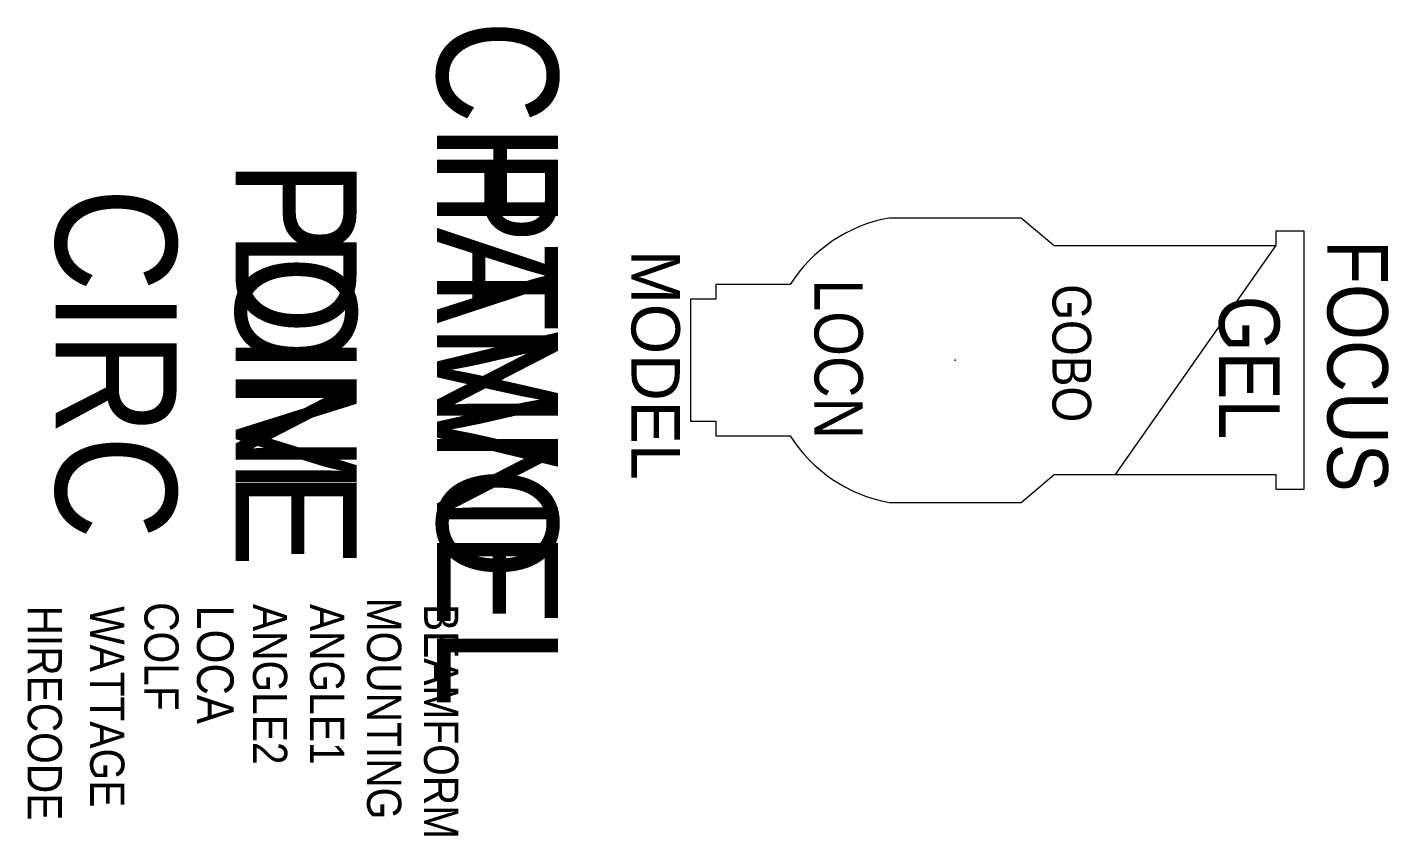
# Model space of a CAD drawing. Extents: x -194 to 933, y -2430 to -1761.
import ezdxf
from ezdxf.enums import TextEntityAlignment as Align

# ---------------------------------------------------------------- set-up
doc = ezdxf.new("R2010")
doc.units = 0
doc.header["$MEASUREMENT"] = 0
doc.layers.get('0').update_dxf_attribs({"linetype": 'CONTINUOUS'})
for name, color, linetype in [('CHANNEL', 3, 'CONTINUOUS'), ('CIRC', 6, 'CONTINUOUS'), ('DIMMER', 4, 'CONTINUOUS'), ('FOCUS', 2, 'CONTINUOUS'), ('GEL', 1, 'CONTINUOUS'), ('LANTERNS', 4, 'CONTINUOUS'), ('LOCATION', 7, 'CONTINUOUS'), ('MODEL', 6, 'CONTINUOUS'), ('PATCH', 5, 'CONTINUOUS'), ('PATCH2', 5, 'CONTINUOUS')]:
    doc.layers.add(name, color=color, linetype=linetype)

msp = doc.modelspace()

# ---------------------------------------------------------------- linework, layer by layer
at = {"color": 7, "linetype": 'CONTINUOUS'}
for p, q in [((628.6, -1918.9), (519.4, -1918.9)), ((655.9, -1941.9), (628.6, -1918.9)), ((863, -1929.9), (839.3, -1929.9)), ((839.3, -1929.9), (839.3, -1941.9)), ((863, -2143.3), (863, -1929.9)), ((839.3, -1941.9), (655.9, -1941.9)), ((376, -1974), (376, -1986.1)), ((437.5, -1974), (376, -1974)), ((376, -1986.1), (355, -1986.1)), ((355, -1986.1), (355, -2087.1)), ((355, -2087.1), (376, -2087.1)), ((376, -2087.1), (376, -2099.2)), ((376, -2099.2), (437.5, -2099.2)), ((628.6, -2154.3), (655.9, -2131.3)), ((655.9, -2131.3), (839.3, -2131.3)), ((839.3, -2131.3), (839.3, -2143.3)), ((839.3, -2143.3), (863, -2143.3)), ((519.4, -2154.3), (628.6, -2154.3))]:
    msp.add_line(p, q, dxfattribs=at)
msp.add_line((706.7, -2131.3), (839.3, -1941.9))
for centre, start, end in [((541.5, -2040.2), 100.344, 147.5228), ((541.5, -2033), 212.4767, 259.6565)]:
    msp.add_arc(centre, 123.3, start, end, dxfattribs=at)
msp.add_point((574, -2036.6), dxfattribs=at)

# ---------------------------------------------------------------- texts
at = {"layer": 'CHANNEL', "width": 0.89}
msp.add_attdef('CHANNEL', text='', height=100, rotation=270, dxfattribs=at).set_placement((145.5, -2039.3), align=Align.CENTER)
at = {"layer": 'CIRC', "width": 0.89}
msp.add_attdef('CIRC', text='', height=100, rotation=270, dxfattribs=at).set_placement((-170.1, -2039.3), align=Align.CENTER)
at = {"layer": 'DIMMER', "width": 0.89}
msp.add_attdef('DIM', text='', height=100, rotation=270, dxfattribs=at).set_placement((-21.2, -2038.4), align=Align.CENTER)
at = {"layer": 'FOCUS', "color": 30, "width": 0.89}
msp.add_attdef('FOCUS', text='', height=50, rotation=270, dxfattribs=at).set_placement((882.1, -2041.3), align=Align.CENTER)
at = {"layer": 'GEL', "width": 0.89}
for tag, height, p in [('GOBO', 32, (654.6, -2030.8)), ('GEL', 50, (792.5, -2042.7))]:
    msp.add_attdef(tag, text='', height=height, rotation=270, dxfattribs=at).set_placement(p, align=Align.CENTER)
at = {"layer": 'LANTERNS', "color": 0, "width": 0.89, "flags": 1}
for tag, p, s, height in [('WATTAGE', (-141.6, -2240.2, 0), '575', 28.3), ('COLF', (-96.7, -2236.9), 'N', 28.3), ('ANGLE2', (-6.9, -2238.4), '26', 28.3), ('ANGLE1', (40.3, -2238.4), '26', 28.3), ('MOUNTING', (87.5, -2233.2), 'STANDARD HOOK CLAMP', 28.305), ('BEAMFORM', (134.7, -2238.4), 'C', 28.3), ('HIRECODE', (-193.3, -2239.7), '', 28.3), ('LOCA', (-53.2, -2239.5), '', 30.3)]:
    msp.add_attdef(tag, p, s, height=height, rotation=270, dxfattribs=at)
at = {"layer": 'LOCATION', "width": 0.89}
msp.add_attdef('LOCN', text='', height=40, rotation=270, dxfattribs=at).set_placement((457.7, -2035.7), align=Align.CENTER)
at = {"layer": 'MODEL'}
msp.add_attdef('MODEL', text='6x12', height=40, rotation=270, dxfattribs=at).set_placement((306.3, -2040.5), align=Align.CENTER)
at = {"layer": 'PATCH', "width": 0.89}
msp.add_attdef('PONE', text='', height=100, rotation=270, dxfattribs=at).set_placement((-21.2, -2039.3), align=Align.CENTER)
at = {"layer": 'PATCH2', "width": 0.89}
msp.add_attdef('PTWO', text='', height=100, rotation=270, dxfattribs=at).set_placement((145.5, -2039.3), align=Align.CENTER)

doc.saveas('drawing.dxf')
